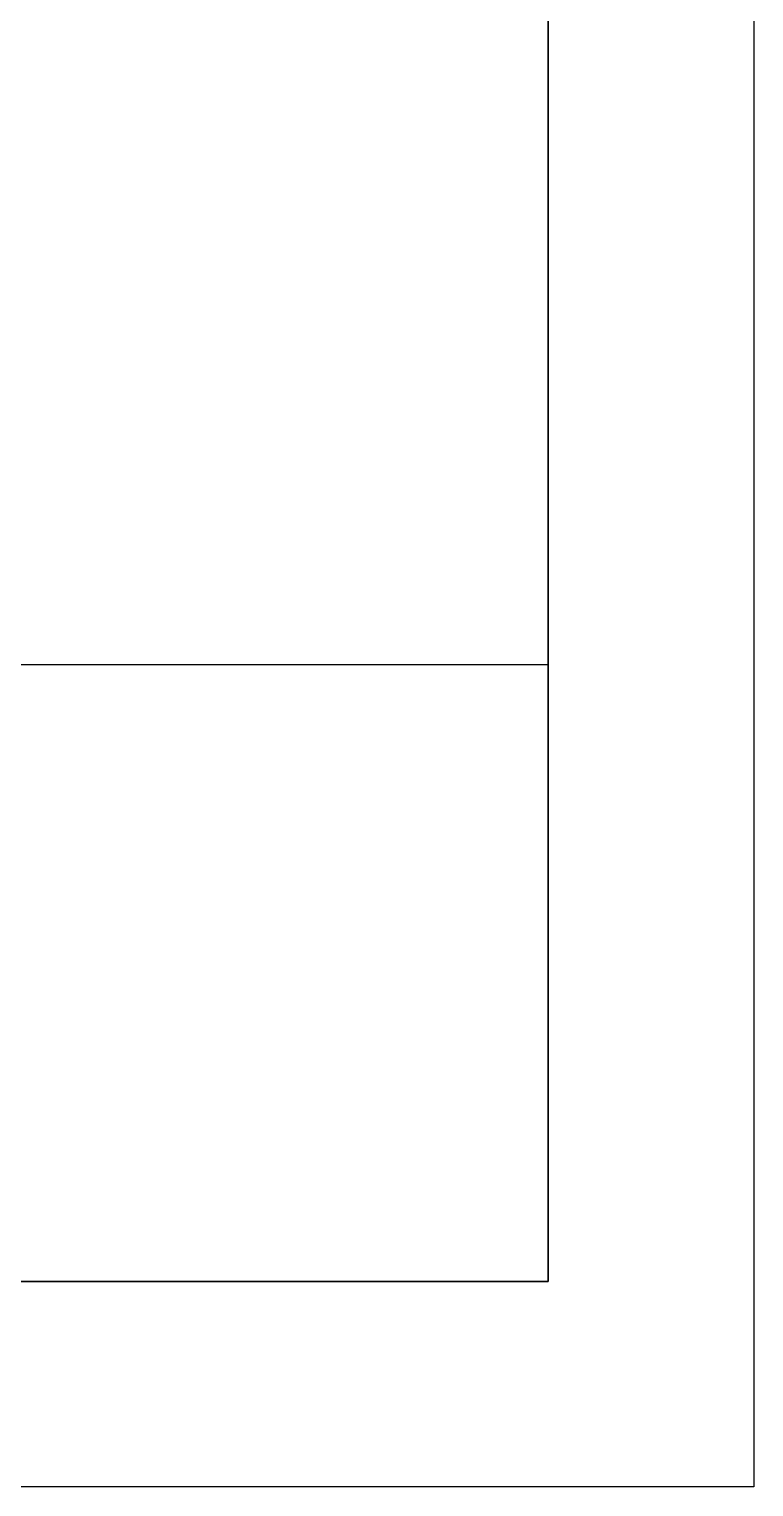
# Model space of a CAD drawing. Header units: millimetres. Extents: x 4031 to 5219, y 475 to 1315.
# Drawn here: x 5148.2 to 5218.7, y 475.3 to 617.2 of the extents above; entities that cross this region are included whole.
import ezdxf

# ---------------------------------------------------------------- set-up
doc = ezdxf.new("R2010")
doc.units = ezdxf.units.MM

# ---------------------------------------------------------------- blocks, each defined once
blk = doc.blocks.new('A$C49AA496E')
for p, q in [((296.9999999999999, 209.9999997211981), (296.9999999999999, -2.788019810350884e-07)), ((291.9999999999999, 204.9999997211981), (291.9999999999999, 4.999999721198076)), ((291.9999999999999, 4.999999721198076), (19.99999999999994, 4.99999972119809)), ((296.9999999999999, -2.788019810350884e-07), (-5.684341886080801e-14, -2.788019628496841e-07))]:
    blk.add_line(p, q)

msp = doc.modelspace()

# ---------------------------------------------------------------- linework, layer by layer
msp.add_lwpolyline([(5198.665369896051, 555.3061671870931), (5198.665369896051, 1295.306167187093)])
msp.add_lwpolyline([(4678.665369896051, 495.3061671870931), (5198.665369896051, 495.3061671870931), (5198.665369896051, 555.3061671870931), (4678.665369896051, 555.3061671870931)], close=True)

# ---------------------------------------------------------------- block references
at = {"xscale": 4, "yscale": 4, "zscale": 4}
msp.add_blockref('A$C49AA496E', (4030.665369896051, 475.306168302301), dxfattribs=at)

doc.saveas('drawing.dxf')
